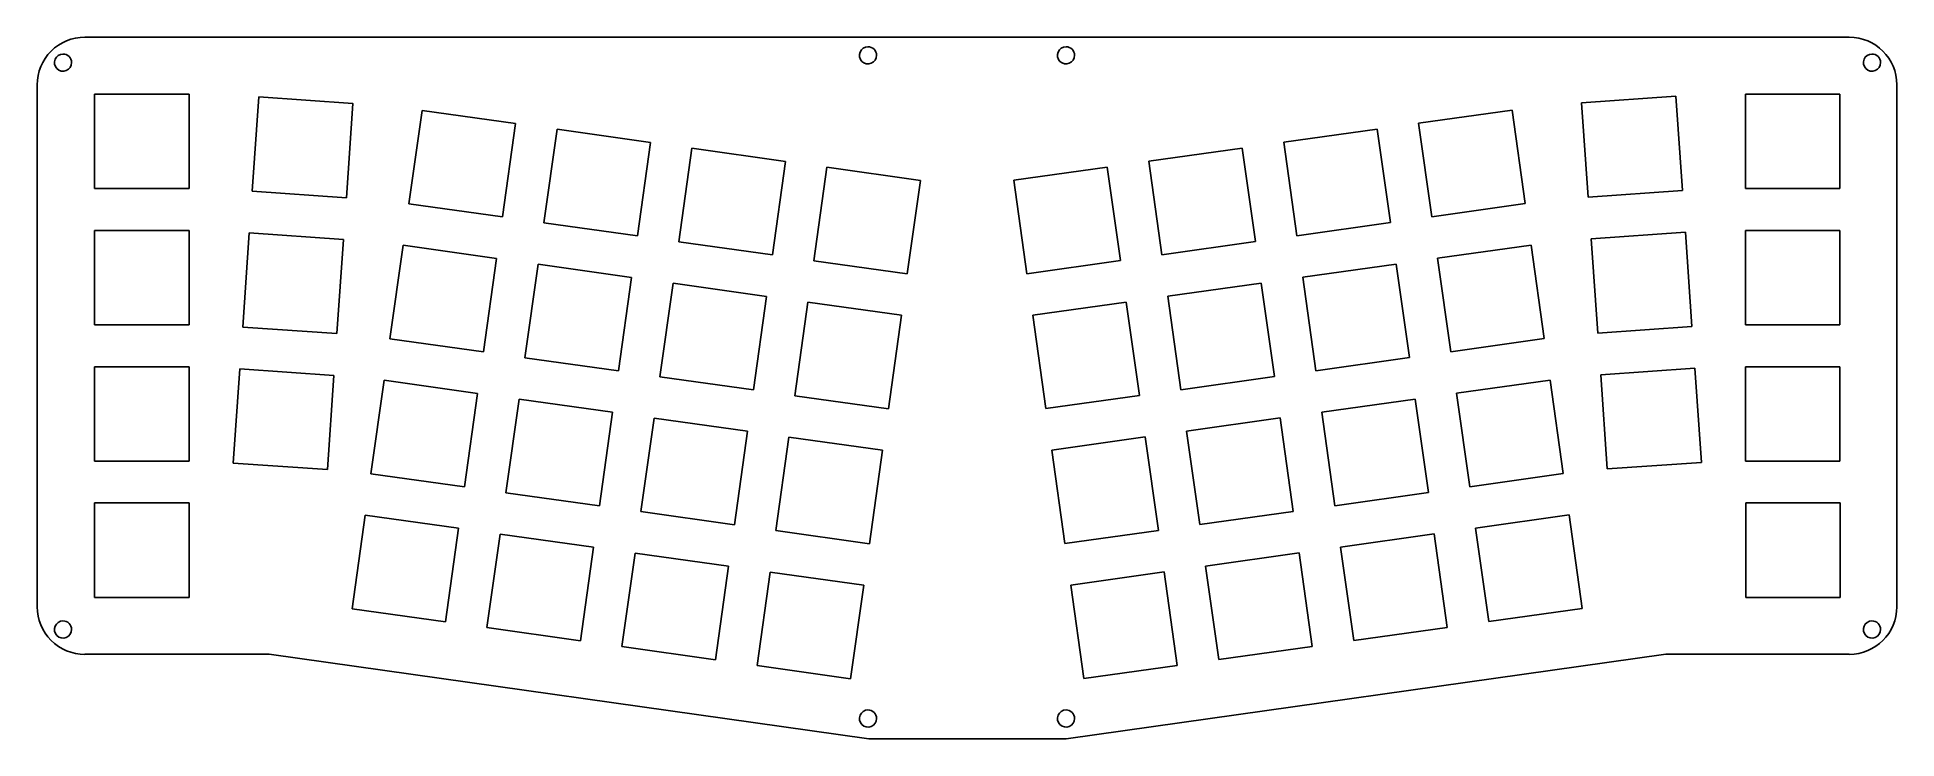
# Model space of a CAD drawing. Extents: x 10 to 270, y -107 to -9.
import ezdxf

# ---------------------------------------------------------------- set-up
doc = ezdxf.new("R2010")
doc.units = 0
doc.layers.get('0').update_dxf_attribs({"linetype": 'CONTINUOUS'})

msp = doc.modelspace()

# ---------------------------------------------------------------- linework, layer by layer
at = {"color": 2}
for points in [[(263.311263, -8.890907), (16.67726, -8.890907)], [(10.025, -15.543167), (10.025, -88.514828)], [(269.963524, -88.514828), (269.963524, -15.543167)], [(16.67726, -95.164548), (42.45826, -95.164548)], [(126.278261, -106.975548), (42.45826, -95.164548)], [(153.837262, -106.975548), (237.657263, -95.164548)], [(263.311263, -95.164548), (237.657263, -95.164548)], [(126.278261, -106.975548), (153.837262, -106.975548)]]:
    msp.add_lwpolyline(points, dxfattribs=at)
for points in [[(126.153042, -10.226056)], [(153.839042, -10.226056)], [(13.63114, -11.242056)], [(266.488804, -11.242056)], [(13.63114, -90.490079)], [(266.488804, -90.490079)], [(126.153042, -102.93609)], [(153.839042, -102.93609)]]:
    msp.add_lwpolyline(points, close=True, dxfattribs=at)
at = {"color": 1}
for points in [[(18.04632, -30.059267), (18.04632, -16.858888)], [(18.04632, -16.858888), (31.2467, -16.858888)], [(31.2467, -16.858888), (31.2467, -30.059267)], [(225.909763, -18.078088), (239.079663, -17.158608)], [(226.831783, -31.245447), (225.909763, -18.078088)], [(239.079663, -17.158608), (239.999143, -30.325967)], [(248.805323, -30.059267), (248.805323, -16.858888)], [(248.805323, -16.858888), (262.005703, -16.858888)], [(262.005703, -16.858888), (262.005703, -30.059267)], [(61.98578, -32.190327), (63.8222, -19.116948)], [(63.8222, -19.116948), (76.89304, -20.955908)], [(203.123422, -20.927968), (216.196803, -19.091548)], [(216.196803, -19.091548), (218.033223, -32.162387)], [(76.89304, -20.955908), (75.05662, -34.026747)], [(80.85036, -34.839547), (82.68678, -21.768708)], [(82.68678, -21.768708), (95.757621, -23.605128)], [(184.274082, -23.584808), (197.344922, -21.748388)], [(197.344922, -21.748388), (199.181342, -34.819227)], [(204.962382, -34.001347), (203.123422, -20.927968)], [(95.757621, -23.605128), (93.921201, -36.678507)], [(99.714941, -37.491307), (101.551361, -24.420467)], [(101.551361, -24.420467), (114.622201, -26.256887)], [(165.409502, -26.236567), (178.480342, -24.400147)], [(178.480342, -24.400147), (180.316762, -37.470987)], [(186.110502, -36.655647), (184.274082, -23.584808)], [(114.622201, -26.256887), (112.785781, -39.330267)], [(118.579521, -40.143067), (120.415941, -27.072227)], [(120.415941, -27.072227), (133.486781, -28.908647)], [(146.529681, -28.883247), (159.603062, -27.046827)], [(159.603062, -27.046827), (161.439482, -40.117667)], [(167.245922, -39.307407), (165.409502, -26.236567)], [(31.2467, -30.059267), (18.04632, -30.059267)], [(133.486781, -28.908647), (131.650361, -41.979487)], [(148.368642, -41.954087), (146.529681, -28.883247)], [(239.999143, -30.325967), (226.831783, -31.245447)], [(262.005703, -30.059267), (248.805323, -30.059267)], [(75.05662, -34.026747), (61.98578, -32.190327)], [(218.033223, -32.162387), (204.962382, -34.001347)], [(18.04632, -49.109267), (18.04632, -35.908887)], [(18.04632, -35.908887), (31.2467, -35.908887)], [(31.2467, -35.908887), (31.2467, -49.109267)], [(38.74986, -49.414067), (39.67188, -36.246707)], [(39.67188, -36.246707), (52.83924, -37.166187)], [(93.921201, -36.678507), (80.85036, -34.839547)], [(199.181342, -34.819227), (186.110502, -36.655647)], [(227.240723, -37.082367), (240.408083, -36.160347)], [(240.408083, -36.160347), (241.327563, -49.330247)], [(248.805323, -49.109267), (248.805323, -35.908887)], [(248.805323, -35.908887), (262.005703, -35.908887)], [(262.005703, -35.908887), (262.005703, -49.109267)], [(52.83924, -37.166187), (51.91722, -50.336087)], [(59.33402, -51.054907), (61.17044, -37.981527)], [(61.17044, -37.981527), (74.24128, -39.820487)], [(112.785781, -39.330267), (99.714941, -37.491307)], [(180.316762, -37.470987), (167.245922, -39.307407)], [(205.775182, -39.792547), (218.846023, -37.956127)], [(218.846023, -37.956127), (220.684983, -51.026967)], [(228.160203, -50.249727), (227.240723, -37.082367)], [(74.24128, -39.820487), (72.40486, -52.891327)], [(78.1986, -53.704127), (80.03502, -40.633287)], [(80.03502, -40.633287), (93.105861, -42.469707)], [(131.650361, -41.979487), (118.579521, -40.143067)], [(161.439482, -40.117667), (148.368642, -41.954087)], [(186.923302, -42.444307), (199.994142, -40.605347)], [(199.994142, -40.605347), (201.833102, -53.678727)], [(207.611603, -52.865927), (205.775182, -39.792547)], [(93.105861, -42.469707), (91.269441, -55.543087)], [(97.063181, -56.355887), (98.899601, -43.285047)], [(98.899601, -43.285047), (111.970441, -45.121467)], [(168.046022, -45.096067), (181.116862, -43.259647)], [(181.116862, -43.259647), (182.955822, -56.330487)], [(188.759722, -55.515147), (186.923302, -42.444307)], [(111.970441, -45.121467), (110.134021, -58.194847)], [(115.927761, -59.007647), (117.764181, -45.936807)], [(117.764181, -45.936807), (130.835021, -47.773227)], [(149.181442, -47.747827), (162.252282, -45.911407)], [(162.252282, -45.911407), (164.091242, -58.982247)], [(169.882442, -58.166907), (168.046022, -45.096067)], [(31.2467, -49.109267), (18.04632, -49.109267)], [(130.835021, -47.773227), (128.998601, -60.844067)], [(151.017862, -60.818667), (149.181442, -47.747827)], [(241.327563, -49.330247), (228.160203, -50.249727)], [(262.005703, -49.109267), (248.805323, -49.109267)], [(51.91722, -50.336087), (38.74986, -49.414067)], [(72.40486, -52.891327), (59.33402, -51.054907)], [(220.684983, -51.026967), (207.611603, -52.865927)], [(91.269441, -55.543087), (78.1986, -53.704127)], [(201.833102, -53.678727), (188.759722, -55.515147)], [(18.04632, -68.159268), (18.04632, -54.958887)], [(18.04632, -54.958887), (31.2467, -54.958887)], [(31.2467, -54.958887), (31.2467, -68.159268)], [(37.42144, -68.418348), (38.34092, -55.250987)], [(38.34092, -55.250987), (51.51082, -56.170467)], [(51.51082, -56.170467), (50.5888, -69.337828)], [(56.68226, -69.919488), (58.51868, -56.846107)], [(58.51868, -56.846107), (71.59206, -58.685067)], [(110.134021, -58.194847), (97.063181, -56.355887)], [(182.955822, -56.330487), (169.882442, -58.166907)], [(208.426943, -58.657127), (221.497783, -56.820707)], [(221.497783, -56.820707), (223.334203, -69.891548)], [(228.569143, -56.086647), (241.736503, -55.164627)], [(229.488623, -69.254008), (228.569143, -56.086647)], [(241.736503, -55.164627), (242.655983, -68.331988)], [(248.805323, -68.159268), (248.805323, -54.958887)], [(248.805323, -54.958887), (262.005703, -54.958887)], [(262.005703, -54.958887), (262.005703, -68.159268)], [(71.59206, -58.685067), (69.7531, -71.755908)], [(75.54684, -72.568708), (77.38326, -59.497867)], [(77.38326, -59.497867), (90.456641, -61.334287)], [(128.998601, -60.844067), (115.927761, -59.007647)], [(164.091242, -58.982247), (151.017862, -60.818667)], [(189.575062, -61.313967), (202.645902, -59.477547)], [(202.645902, -59.477547), (204.484862, -72.548388)], [(210.263363, -71.730508), (208.426943, -58.657127)], [(90.456641, -61.334287), (88.617681, -74.407668)], [(94.411421, -75.220468), (96.247841, -62.149628)], [(96.247841, -62.149628), (109.321221, -63.986048)], [(170.697782, -63.960648), (183.768622, -62.124228)], [(183.768622, -62.124228), (185.605042, -75.195068)], [(191.411482, -74.384808), (189.575062, -61.313967)], [(109.321221, -63.986048), (107.482261, -77.059428)], [(113.276001, -77.872228), (115.112421, -64.801388)], [(115.112421, -64.801388), (128.185801, -66.637808)], [(151.833202, -66.612408), (164.904042, -64.775988)], [(164.904042, -64.775988), (166.740462, -77.846828)], [(172.534202, -77.031488), (170.697782, -63.960648)], [(128.185801, -66.637808), (126.346841, -79.708648)], [(153.669622, -79.683248), (151.833202, -66.612408)], [(31.2467, -68.159268), (18.04632, -68.159268)], [(50.5888, -69.337828), (37.42144, -68.418348)], [(69.7531, -71.755908), (56.68226, -69.919488)], [(223.334203, -69.891548), (210.263363, -71.730508)], [(242.655983, -68.331988), (229.488623, -69.254008)], [(262.005703, -68.159268), (248.805323, -68.159268)], [(88.617681, -74.407668), (75.54684, -72.568708)], [(204.484862, -72.548388), (191.411482, -74.384808)], [(18.04632, -87.209268), (18.04632, -74.008888)], [(18.04632, -74.008888), (31.2467, -74.008888)], [(31.2467, -74.008888), (31.2467, -87.209268)], [(107.482261, -77.059428), (94.411421, -75.220468)], [(185.605042, -75.195068), (172.534202, -77.031488)], [(248.838343, -87.209268), (248.838343, -74.008888)], [(248.838343, -74.008888), (262.038723, -74.008888)], [(262.038723, -74.008888), (262.038723, -87.209268)], [(54.0305, -88.784068), (55.86692, -75.710688)], [(55.86692, -75.710688), (68.93776, -77.549648)], [(68.93776, -77.549648), (67.10134, -90.620488)], [(126.346841, -79.708648), (113.276001, -77.872228)], [(166.740462, -77.846828), (153.669622, -79.683248)], [(211.081243, -77.524248), (224.152083, -75.685288)], [(212.917663, -90.595088), (211.081243, -77.524248)], [(224.152083, -75.685288), (225.988503, -88.758668)], [(72.89508, -91.433288), (74.7315, -78.362448)], [(74.7315, -78.362448), (87.80488, -80.198868)], [(87.80488, -80.198868), (85.96592, -93.272248)], [(192.214122, -80.173468), (205.284962, -78.337048)], [(194.050542, -93.246848), (192.214122, -80.173468)], [(205.284962, -78.337048), (207.121383, -91.407888)], [(91.759661, -94.085048), (93.596081, -81.014208)], [(93.596081, -81.014208), (106.669461, -82.850628)], [(106.669461, -82.850628), (104.830501, -95.924008)], [(173.349542, -82.825228), (186.420382, -80.988808)], [(175.185962, -95.896068), (173.349542, -82.825228)], [(186.420382, -80.988808), (188.256802, -94.059648)], [(110.649641, -96.744428), (112.486061, -83.673588)], [(112.486061, -83.673588), (125.556901, -85.510008)], [(125.556901, -85.510008), (123.720481, -98.580848)], [(154.484962, -85.476988), (167.555802, -83.640568)], [(156.321382, -98.547828), (154.484962, -85.476988)], [(167.555802, -83.640568), (169.392222, -96.711408)], [(31.2467, -87.209268), (18.04632, -87.209268)], [(262.038723, -87.209268), (248.838343, -87.209268)], [(67.10134, -90.620488), (54.0305, -88.784068)], [(225.988503, -88.758668), (212.917663, -90.595088)], [(85.96592, -93.272248), (72.89508, -91.433288)], [(207.121383, -91.407888), (194.050542, -93.246848)], [(104.830501, -95.924008), (91.759661, -94.085048)], [(188.256802, -94.059648), (175.185962, -95.896068)], [(123.720481, -98.580848), (110.649641, -96.744428)], [(169.392222, -96.711408), (156.321382, -98.547828)]]:
    msp.add_lwpolyline(points, dxfattribs=at)
msp.add_lwpolyline([(41.0003, -17.242428), (54.16766, -18.164448), (53.24564, -31.331807), (40.07828, -30.409787)], close=True, dxfattribs=at)
at = {"color": 2}
for points in [[(16.678149, -8.893048), (14.914191, -8.893044), (13.222478, -9.593771), (11.975171, -10.841078)], [(126.153042, -10.226056), (125.667687, -10.226056), (125.230123, -10.518427), (125.044386, -10.966836)], [(127.00157, -10.577528), (126.776526, -10.352484), (126.471302, -10.226056), (126.153042, -10.226056)], [(153.839042, -10.226056), (153.353687, -10.226056), (152.916124, -10.518427), (152.730387, -10.966836)], [(154.68757, -10.577528), (154.462527, -10.352484), (154.157302, -10.226056), (153.839042, -10.226056)], [(269.963524, -15.544056), (269.963534, -11.871007), (266.986091, -8.893329), (263.313041, -8.893048)], [(11.975171, -10.841078), (10.727864, -12.088385), (10.027136, -13.780098), (10.027141, -15.544056)], [(12.522484, -11.982836), (12.336747, -12.431245), (12.439414, -12.947387), (12.782611, -13.290585)], [(13.63114, -11.242056), (13.145785, -11.242056), (12.708221, -11.534427), (12.522484, -11.982836)], [(14.479668, -11.593528), (14.254624, -11.368484), (13.949399, -11.242056), (13.63114, -11.242056)], [(14.09036, -13.550712), (14.538769, -13.364975), (14.83114, -12.927411), (14.83114, -12.442056)], [(14.83114, -12.442056), (14.83114, -12.123796), (14.704712, -11.818572), (14.479668, -11.593528)], [(125.044386, -10.966836), (124.858649, -11.415245), (124.961316, -11.931387), (125.304513, -12.274585)], [(125.304513, -12.274585), (125.647711, -12.617782), (126.163853, -12.720449), (126.612262, -12.534712)], [(126.612262, -12.534712), (127.060671, -12.348975), (127.353042, -11.911411), (127.353042, -11.426056)], [(127.353042, -11.426056), (127.353042, -11.107796), (127.226614, -10.802572), (127.00157, -10.577528)], [(152.730387, -10.966836), (152.544649, -11.415245), (152.647316, -11.931387), (152.990514, -12.274585)], [(152.990514, -12.274585), (153.333712, -12.617782), (153.849853, -12.720449), (154.298262, -12.534712)], [(154.298262, -12.534712), (154.746672, -12.348975), (155.039042, -11.911411), (155.039042, -11.426056)], [(155.039042, -11.426056), (155.039042, -11.107796), (154.912614, -10.802572), (154.68757, -10.577528)], [(265.380148, -11.982836), (265.194411, -12.431245), (265.297078, -12.947387), (265.640275, -13.290585)], [(266.488804, -11.242056), (266.003449, -11.242056), (265.565885, -11.534427), (265.380148, -11.982836)], [(267.337332, -11.593528), (267.112288, -11.368484), (266.807063, -11.242056), (266.488804, -11.242056)], [(266.948024, -13.550712), (267.396433, -13.364975), (267.688804, -12.927411), (267.688804, -12.442056)], [(267.688804, -12.442056), (267.688804, -12.123796), (267.562375, -11.818572), (267.337332, -11.593528)], [(12.782611, -13.290585), (13.125809, -13.633782), (13.64195, -13.736449), (14.09036, -13.550712)], [(265.640275, -13.290585), (265.983473, -13.633782), (266.499614, -13.736449), (266.948024, -13.550712)], [(10.027141, -88.515082), (10.027141, -90.279037), (10.727871, -91.970745), (11.975177, -93.218049)], [(13.63114, -90.490079), (13.145785, -90.490079), (12.708221, -90.78245), (12.522484, -91.230859)], [(14.479668, -90.841551), (14.254624, -90.616508), (13.949399, -90.490079), (13.63114, -90.490079)], [(14.83114, -91.690079), (14.83114, -91.37182), (14.704712, -91.066595), (14.479668, -90.841551)], [(263.313041, -95.166072), (266.986083, -95.165792), (269.963524, -92.188124), (269.963524, -88.515082)], [(266.488804, -90.490079), (266.003449, -90.490079), (265.565885, -90.78245), (265.380148, -91.230859)], [(267.337332, -90.841551), (267.112288, -90.616508), (266.807063, -90.490079), (266.488804, -90.490079)], [(267.688804, -91.690079), (267.688804, -91.37182), (267.562375, -91.066595), (267.337332, -90.841551)], [(11.975177, -93.218049), (13.222484, -94.465352), (14.914194, -95.166077), (16.678149, -95.166072)], [(12.522484, -91.230859), (12.336747, -91.679269), (12.439414, -92.19541), (12.782611, -92.538608)], [(12.782611, -92.538608), (13.125809, -92.881805), (13.64195, -92.984472), (14.09036, -92.798735)], [(14.09036, -92.798735), (14.538769, -92.612998), (14.83114, -92.175434), (14.83114, -91.690079)], [(265.380148, -91.230859), (265.194411, -91.679269), (265.297078, -92.19541), (265.640275, -92.538608)], [(265.640275, -92.538608), (265.983473, -92.881805), (266.499614, -92.984472), (266.948024, -92.798735)], [(266.948024, -92.798735), (267.396433, -92.612998), (267.688804, -92.175434), (267.688804, -91.690079)], [(125.044386, -103.67687), (124.858649, -104.125279), (124.961316, -104.64142), (125.304513, -104.984618)], [(126.153042, -102.93609), (125.667687, -102.93609), (125.230123, -103.22846), (125.044386, -103.67687)], [(127.00157, -103.287562), (126.776526, -103.062518), (126.471302, -102.93609), (126.153042, -102.93609)], [(127.353042, -104.13609), (127.353042, -103.81783), (127.226614, -103.512605), (127.00157, -103.287562)], [(152.730387, -103.67687), (152.544649, -104.125279), (152.647316, -104.64142), (152.990514, -104.984618)], [(153.839042, -102.93609), (153.353687, -102.93609), (152.916124, -103.22846), (152.730387, -103.67687)], [(154.68757, -103.287562), (154.462527, -103.062518), (154.157302, -102.93609), (153.839042, -102.93609)], [(155.039042, -104.13609), (155.039042, -103.81783), (154.912614, -103.512605), (154.68757, -103.287562)], [(125.304513, -104.984618), (125.647711, -105.327816), (126.163853, -105.430483), (126.612262, -105.244745)], [(126.612262, -105.244745), (127.060671, -105.059008), (127.353042, -104.621445), (127.353042, -104.13609)], [(152.990514, -104.984618), (153.333712, -105.327816), (153.849853, -105.430483), (154.298262, -105.244745)], [(154.298262, -105.244745), (154.746672, -105.059008), (155.039042, -104.621445), (155.039042, -104.13609)]]:
    msp.add_open_spline(points, degree=3, dxfattribs=at)

doc.saveas('drawing.dxf')
